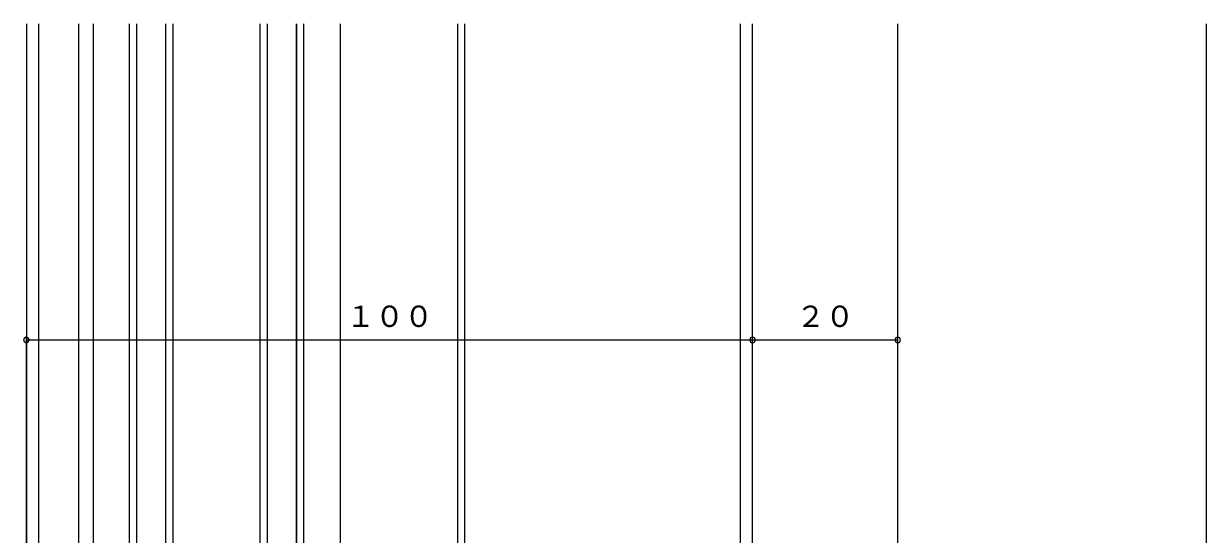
# Model space of a CAD drawing. Units: millimetres, scale not verified. Extents: x -594 to 539, y -420 to 386.
# Drawn here: x -435.4 to -272.5, y -74 to -3.8 of the extents above; entities that cross this region are included whole.
import ezdxf
from ezdxf.enums import TextEntityAlignment as Align

# ---------------------------------------------------------------- set-up
doc = ezdxf.new("R2010")
doc.units = ezdxf.units.MM
doc.header["$LTSCALE"] = 2
for name, color, linetype, lineweight in [('0-4_YKK_12', 2, 'Continuous', 9), ('0-5_YSS_K', 3, 'Continuous', 9), ('0-7_YKK_D', 6, 'Continuous', 9)]:
    doc.layers.add(name, color=color, linetype=linetype, lineweight=lineweight)
doc.styles.add('ＭＳ ゴシック', font='')
doc.styles.get('ＭＳ ゴシック').set_extended_font_data('MS Gothic')

msp = doc.modelspace()

# ---------------------------------------------------------------- linework, layer by layer
at = {"layer": '0-4_YKK_12'}
for p, q in [((-435.004, -3.789), (-435.004, -172.289)), ((-435.004, -3.789), (-435.004, -172.289)), ((-435.004, -4.267), (-435.004, -172.289)), ((-435.004, -4.267), (-435.004, -172.289)), ((-433.354, -3.789), (-433.354, -160.289)), ((-427.804, -3.789), (-427.804, -154.289)), ((-425.804, -3.789), (-425.804, -77.789)), ((-420.804, -92.289), (-420.804, -3.789)), ((-419.804, -92.289), (-419.804, -3.789)), ((-415.804, -92.289), (-415.804, -3.789)), ((-414.804, -92.289), (-414.804, -3.789)), ((-402.804, -92.289), (-402.804, -3.789)), ((-401.804, -92.289), (-401.804, -3.789)), ((-397.804, -3.789), (-397.804, -77.789)), ((-397.804, -92.289), (-397.804, -3.789)), ((-396.804, -92.289), (-396.804, -3.789)), ((-391.804, -3.789), (-391.804, -77.789)), ((-375.604, -154.289), (-375.604, -3.789)), ((-374.604, -81.789), (-374.604, -3.789)), ((-336.704, -3.789), (-336.704, -77.289)), ((-335.004, -77.289), (-335.004, -3.789)), ((-335.004, -77.289), (-335.004, -4.267)), ((-315.004, -77.289), (-315.004, -3.789))]:
    msp.add_line(p, q, dxfattribs=at)
at = {"layer": '0-5_YSS_K'}
msp.add_line((-272.505, -79.289), (-272.505, -3.789), dxfattribs=at)
at = {"layer": '0-7_YKK_D'}
for p, q in [((-435.004, -75.789), (-435.004, -46.789)), ((-335.004, -72.789), (-335.004, -46.789)), ((-335.004, -72.789), (-335.004, -46.789)), ((-435.004, -47.289), (-335.004, -47.289)), ((-335.004, -47.289), (-315.004, -47.289))]:
    msp.add_line(p, q, dxfattribs=at)
for centre, start, end in [((-435.004, -47.289), 0, 180), ((-335.004, -47.289), 0, 180), ((-335.004, -47.289), 0, 180), ((-315.004, -47.289), 0, 180), ((-435.004, -47.289), 180, 0), ((-335.004, -47.289), 180, 0), ((-335.004, -47.289), 180, 0), ((-315.004, -47.289), 180, 0)]:
    msp.add_arc(centre, 0.375, start, end, dxfattribs=at)

# ---------------------------------------------------------------- texts
at = {"layer": '0-7_YKK_D', "color": 4, "style": 'ＭＳ ゴシック'}
for s, p in [('１００', (-390.986, -46.389)), ('２０', (-328.986, -46.389))]:
    msp.add_text(s, height=2.933, dxfattribs=at).set_placement(p, align=Align.BOTTOM_LEFT)

doc.saveas('drawing.dxf')
